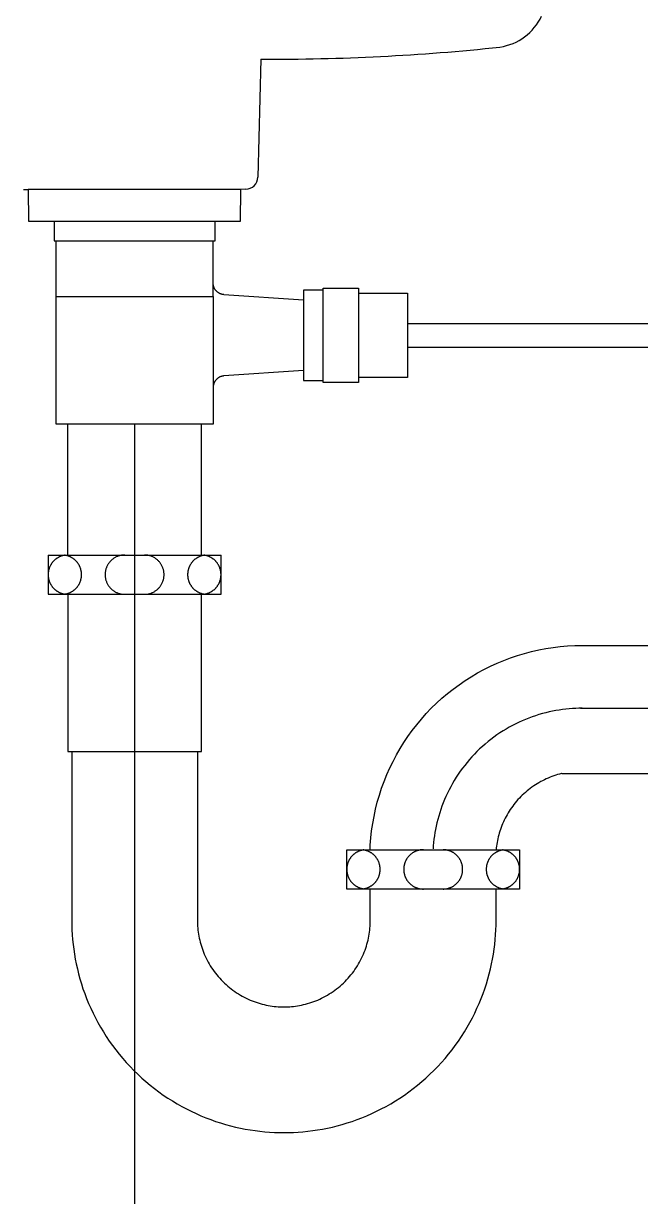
# Model space of a CAD drawing. Header units: millimetres. Extents: x 9401 to 11826, y -521 to 2909.
# Drawn here: x 11108.5 to 11265.6, y 500 to 798.5 of the extents above; entities that cross this region are included whole.
import ezdxf
from ezdxf.lldxf.tags import DXFTag

# ---------------------------------------------------------------- set-up
doc = ezdxf.new("R2010")
doc.units = ezdxf.units.MM
doc.header["$LTSCALE"] = 0.2
doc.layers.add('BU', color=7, linetype='Continuous')
doc.layers.add('CENTER', color=2, linetype='CENTER')
doc.layers.add('LINE', color=7, linetype='Continuous', lineweight=25)
tags = doc.linetypes.add('Amconstr', pattern=[9999, 9999, 0]).pattern_tags.tags
tags[6:7] = [DXFTag(74, 4), DXFTag(75, 0), DXFTag(340, '0'), DXFTag(46, 1.0), DXFTag(50, 0.0), DXFTag(44, 0.0), DXFTag(45, 0.0)]
tags[4:5] = [DXFTag(74, 4), DXFTag(75, 0), DXFTag(340, '0'), DXFTag(46, 1.0), DXFTag(50, 0.0), DXFTag(44, 0.0), DXFTag(45, 0.0)]
tags = doc.linetypes.add('CENTER', pattern=[50.8, 31.75, -6.35, 6.35, -6.35]).pattern_tags.tags
tags[10:11] = [DXFTag(74, 4), DXFTag(75, 0), DXFTag(340, '0'), DXFTag(46, 1.0), DXFTag(50, 0.0), DXFTag(44, 0.0), DXFTag(45, 0.0)]
tags[8:9] = [DXFTag(74, 4), DXFTag(75, 0), DXFTag(340, '0'), DXFTag(46, 1.0), DXFTag(50, 0.0), DXFTag(44, 0.0), DXFTag(45, 0.0)]
tags[6:7] = [DXFTag(74, 4), DXFTag(75, 0), DXFTag(340, '0'), DXFTag(46, 1.0), DXFTag(50, 0.0), DXFTag(44, 0.0), DXFTag(45, 0.0)]
tags[4:5] = [DXFTag(74, 4), DXFTag(75, 0), DXFTag(340, '0'), DXFTag(46, 1.0), DXFTag(50, 0.0), DXFTag(44, 0.0), DXFTag(45, 0.0)]

msp = doc.modelspace()

# ---------------------------------------------------------------- linework, layer by layer
at = {"color": 0, "linetype": 'Continuous'}
msp.add_line((11168.93, 789.43), (11168.21, 759.39), dxfattribs=at)
at = {"color": 7, "linetype": 'Continuous'}
msp.add_line((11163.82, 756.24), (11109.75, 756.24), dxfattribs=at)
msp.add_arc((11165.04, 759.51), 3.17, 270.2059, 357.8165, dxfattribs=at)
at = {"layer": 'BU', "color": 7}
for points in [[(11109.75, 756.24), (11109.8, 748.2)], [(11163.8, 748.2), (11163.82, 756.24)], [(11109.8, 748.2), (11163.8, 748.2)], [(11116.3, 748.2), (11116.3, 743.2)], [(11157.3, 743.2), (11157.3, 748.2)], [(11116.8, 702.16), (11116.8, 743.2)], [(11116.8, 743.2), (11156.8, 743.2)], [(11159.52, 729.51), (11159.42, 729.52), (11159.32, 729.54), (11159.22, 729.55), (11159.12, 729.57), (11159.02, 729.6), (11158.92, 729.63), (11158.82, 729.66), (11158.72, 729.69), (11158.62, 729.73), (11158.53, 729.77), (11158.44, 729.82), (11158.34, 729.87), (11158.25, 729.92), (11158.17, 729.97), (11158.08, 730.03), (11158, 730.09), (11157.91, 730.15), (11157.83, 730.22), (11157.76, 730.29), (11157.68, 730.36), (11157.61, 730.43), (11157.54, 730.51), (11157.47, 730.59), (11157.41, 730.67), (11157.35, 730.75), (11157.29, 730.84), (11157.23, 730.93), (11157.18, 731.01), (11157.13, 731.1), (11157.08, 731.2), (11157.04, 731.29), (11157, 731.39), (11156.96, 731.48), (11156.93, 731.58), (11156.9, 731.68), (11156.87, 731.78), (11156.85, 731.88), (11156.83, 731.98), (11156.81, 732.09), (11156.8, 732.19), (11156.79, 732.29), (11156.79, 732.4), (11156.78, 732.5)], [(11159.52, 729.51), (11179.8, 728.16)], [(11184.8, 730.66), (11179.8, 730.66)], [(11179.8, 730.66), (11179.8, 707.66)], [(11184.8, 707.16), (11184.8, 731.16)], [(11184.8, 731.16), (11193.8, 731.16)], [(11193.8, 731.16), (11193.8, 707.16)], [(11193.8, 729.91), (11206.3, 729.91)], [(11206.3, 729.91), (11206.3, 708.41)], [(11206.3, 722.16), (11304.27, 722.16)], [(11206.3, 716.16), (11304.27, 716.16)], [(11159.52, 708.81), (11159.42, 708.8), (11159.32, 708.79), (11159.22, 708.77), (11159.12, 708.75), (11159.02, 708.72), (11158.92, 708.7), (11158.82, 708.66), (11158.72, 708.63), (11158.62, 708.59), (11158.53, 708.55), (11158.44, 708.5), (11158.34, 708.46), (11158.25, 708.4), (11158.17, 708.35), (11158.08, 708.29), (11158, 708.23), (11157.91, 708.17), (11157.83, 708.1), (11157.76, 708.03), (11157.68, 707.96), (11157.61, 707.89), (11157.54, 707.81), (11157.47, 707.73), (11157.41, 707.65), (11157.35, 707.57), (11157.29, 707.48), (11157.23, 707.4), (11157.18, 707.31), (11157.13, 707.22), (11157.08, 707.12), (11157.04, 707.03), (11157, 706.94), (11156.96, 706.84), (11156.93, 706.74), (11156.9, 706.64), (11156.87, 706.54), (11156.85, 706.44), (11156.83, 706.34), (11156.81, 706.24), (11156.8, 706.13), (11156.79, 706.03), (11156.79, 705.93), (11156.78, 705.82)], [(11179.8, 710.16), (11159.52, 708.81)], [(11179.8, 707.66), (11184.8, 707.66)], [(11206.3, 708.41), (11193.8, 708.41)], [(11193.8, 707.16), (11184.8, 707.16)], [(11156.8, 696.53), (11116.8, 696.53)], [(11119.8, 663.24), (11119.8, 696.53)], [(11153.8, 663.24), (11153.8, 696.53)], [(11114.8, 663.24), (11114.8, 653.24)], [(11119.05, 663.18), (11118.95, 663.17), (11118.85, 663.15), (11118.75, 663.13), (11118.64, 663.1), (11118.54, 663.08), (11118.44, 663.05), (11118.34, 663.02), (11118.24, 662.99), (11118.13, 662.95), (11118.03, 662.92), (11117.93, 662.88), (11117.83, 662.83), (11117.73, 662.79), (11117.63, 662.74), (11117.53, 662.69), (11117.43, 662.64), (11117.33, 662.59), (11117.23, 662.53), (11117.14, 662.47), (11117.04, 662.41), (11116.95, 662.35), (11116.85, 662.28), (11116.76, 662.21), (11116.67, 662.14), (11116.58, 662.07), (11116.5, 661.99), (11116.41, 661.91), (11116.33, 661.84), (11116.24, 661.75), (11116.16, 661.67), (11116.08, 661.59), (11116.01, 661.5), (11115.93, 661.41), (11115.86, 661.32), (11115.79, 661.23), (11115.72, 661.13), (11115.66, 661.04), (11115.59, 660.94), (11115.53, 660.84), (11115.47, 660.75), (11115.42, 660.65), (11115.36, 660.54), (11115.31, 660.44), (11115.26, 660.34), (11115.22, 660.24), (11115.17, 660.13), (11115.13, 660.03), (11115.09, 659.92), (11115.06, 659.82), (11115.02, 659.71), (11114.99, 659.6), (11114.96, 659.5), (11114.93, 659.39), (11114.91, 659.29), (11114.89, 659.18), (11114.87, 659.07), (11114.85, 658.97), (11114.84, 658.86), (11114.83, 658.76), (11114.82, 658.65), (11114.81, 658.55), (11114.8, 658.44), (11114.8, 658.34), (11114.8, 658.24), (11114.8, 658.14), (11114.8, 658.03), (11114.81, 657.93), (11114.82, 657.83), (11114.83, 657.72), (11114.84, 657.62), (11114.85, 657.51), (11114.87, 657.4), (11114.89, 657.3), (11114.91, 657.19), (11114.93, 657.09), (11114.96, 656.98), (11114.99, 656.87), (11115.02, 656.77), (11115.06, 656.66), (11115.09, 656.55), (11115.13, 656.45), (11115.17, 656.34), (11115.22, 656.24), (11115.26, 656.14), (11115.31, 656.03), (11115.36, 655.93), (11115.42, 655.83), (11115.47, 655.73), (11115.53, 655.63), (11115.59, 655.54), (11115.66, 655.44), (11115.72, 655.34), (11115.79, 655.25), (11115.86, 655.16), (11115.93, 655.07), (11116.01, 654.98), (11116.08, 654.89), (11116.16, 654.81), (11116.24, 654.72), (11116.33, 654.64), (11116.41, 654.56), (11116.5, 654.49), (11116.58, 654.41), (11116.67, 654.34), (11116.76, 654.27), (11116.85, 654.2), (11116.95, 654.13), (11117.04, 654.07), (11117.14, 654.01), (11117.23, 653.95), (11117.33, 653.89), (11117.43, 653.84), (11117.53, 653.78), (11117.63, 653.74), (11117.73, 653.69), (11117.83, 653.64), (11117.93, 653.6), (11118.03, 653.56), (11118.13, 653.52), (11118.24, 653.49), (11118.34, 653.46), (11118.44, 653.43), (11118.54, 653.4), (11118.64, 653.37), (11118.75, 653.35), (11118.85, 653.33), (11118.95, 653.31), (11119.05, 653.3)], [(11119.05, 653.3), (11119.15, 653.31), (11119.25, 653.33), (11119.35, 653.35), (11119.46, 653.37), (11119.56, 653.4), (11119.66, 653.43), (11119.76, 653.46), (11119.86, 653.49), (11119.97, 653.52), (11120.07, 653.56), (11120.17, 653.6), (11120.27, 653.64), (11120.37, 653.69), (11120.47, 653.74), (11120.57, 653.78), (11120.67, 653.84), (11120.77, 653.89), (11120.87, 653.95), (11120.96, 654.01), (11121.06, 654.07), (11121.15, 654.13), (11121.25, 654.2), (11121.34, 654.27), (11121.43, 654.34), (11121.52, 654.41), (11121.6, 654.49), (11121.69, 654.56), (11121.77, 654.64), (11121.86, 654.72), (11121.94, 654.81), (11122.01, 654.89), (11122.09, 654.98), (11122.17, 655.07), (11122.24, 655.16), (11122.31, 655.25), (11122.38, 655.34), (11122.44, 655.44), (11122.51, 655.54), (11122.57, 655.63), (11122.63, 655.73), (11122.68, 655.83), (11122.74, 655.93), (11122.79, 656.03), (11122.84, 656.14), (11122.88, 656.24), (11122.93, 656.34), (11122.97, 656.45), (11123.01, 656.55), (11123.04, 656.66), (11123.08, 656.77), (11123.11, 656.87), (11123.14, 656.98), (11123.16, 657.09), (11123.19, 657.19), (11123.21, 657.3), (11123.23, 657.4), (11123.25, 657.51), (11123.26, 657.62), (11123.27, 657.72), (11123.28, 657.83), (11123.29, 657.93), (11123.3, 658.03), (11123.3, 658.14), (11123.3, 658.24), (11123.3, 658.34), (11123.3, 658.44), (11123.29, 658.55), (11123.28, 658.65), (11123.27, 658.76), (11123.26, 658.86), (11123.25, 658.97), (11123.23, 659.07), (11123.21, 659.18), (11123.19, 659.29), (11123.16, 659.39), (11123.14, 659.5), (11123.11, 659.6), (11123.08, 659.71), (11123.04, 659.82), (11123.01, 659.92), (11122.97, 660.03), (11122.93, 660.13), (11122.88, 660.24), (11122.84, 660.34), (11122.79, 660.44), (11122.74, 660.54), (11122.68, 660.65), (11122.63, 660.75), (11122.57, 660.84), (11122.51, 660.94), (11122.44, 661.04), (11122.38, 661.13), (11122.31, 661.23), (11122.24, 661.32), (11122.17, 661.41), (11122.09, 661.5), (11122.01, 661.59), (11121.94, 661.67), (11121.86, 661.75), (11121.77, 661.84), (11121.69, 661.91), (11121.6, 661.99), (11121.52, 662.07), (11121.43, 662.14), (11121.34, 662.21), (11121.25, 662.28), (11121.15, 662.35), (11121.06, 662.41), (11120.96, 662.47), (11120.87, 662.53), (11120.77, 662.59), (11120.67, 662.64), (11120.57, 662.69), (11120.47, 662.74), (11120.37, 662.79), (11120.27, 662.83), (11120.17, 662.88), (11120.07, 662.92), (11119.97, 662.95), (11119.86, 662.99), (11119.76, 663.02), (11119.66, 663.05), (11119.56, 663.08), (11119.46, 663.1), (11119.35, 663.13), (11119.25, 663.15), (11119.15, 663.17), (11119.05, 663.18)], [(11134.3, 663.24), (11134.13, 663.24), (11133.95, 663.23), (11133.78, 663.21), (11133.61, 663.19), (11133.44, 663.16), (11133.27, 663.13), (11133.1, 663.09), (11132.94, 663.05), (11132.77, 663), (11132.61, 662.94), (11132.45, 662.88), (11132.29, 662.82), (11132.13, 662.74), (11131.98, 662.67), (11131.82, 662.58), (11131.68, 662.5), (11131.53, 662.4), (11131.39, 662.3), (11131.25, 662.2), (11131.12, 662.09), (11130.98, 661.98), (11130.86, 661.86), (11130.73, 661.74), (11130.61, 661.62), (11130.5, 661.49), (11130.39, 661.36), (11130.29, 661.22), (11130.18, 661.08), (11130.09, 660.94), (11130, 660.79), (11129.91, 660.64), (11129.83, 660.49), (11129.76, 660.33), (11129.69, 660.17), (11129.62, 660.01), (11129.57, 659.85), (11129.51, 659.68), (11129.47, 659.52), (11129.43, 659.35), (11129.39, 659.18), (11129.36, 659.01), (11129.34, 658.84), (11129.32, 658.67), (11129.31, 658.5), (11129.3, 658.33), (11129.3, 658.15), (11129.31, 657.98), (11129.32, 657.81), (11129.34, 657.64), (11129.36, 657.47), (11129.39, 657.3), (11129.43, 657.13), (11129.47, 656.96), (11129.51, 656.79), (11129.57, 656.63), (11129.62, 656.47), (11129.69, 656.31), (11129.76, 656.15), (11129.83, 655.99), (11129.91, 655.84), (11130, 655.69), (11130.09, 655.54), (11130.18, 655.4), (11130.29, 655.26), (11130.39, 655.12), (11130.5, 654.99), (11130.61, 654.86), (11130.73, 654.73), (11130.86, 654.61), (11130.98, 654.5), (11131.12, 654.38), (11131.25, 654.28), (11131.39, 654.17), (11131.53, 654.08), (11131.68, 653.98), (11131.82, 653.89), (11131.98, 653.81), (11132.13, 653.73), (11132.29, 653.66), (11132.45, 653.59), (11132.61, 653.53), (11132.77, 653.48), (11132.94, 653.43), (11133.1, 653.38), (11133.27, 653.35), (11133.44, 653.31), (11133.61, 653.29), (11133.78, 653.27), (11133.95, 653.25), (11134.13, 653.24), (11134.3, 653.24)], [(11139.3, 653.24), (11139.47, 653.24), (11139.64, 653.25), (11139.82, 653.27), (11139.99, 653.29), (11140.16, 653.31), (11140.33, 653.35), (11140.5, 653.38), (11140.66, 653.43), (11140.83, 653.48), (11140.99, 653.53), (11141.15, 653.59), (11141.31, 653.66), (11141.47, 653.73), (11141.62, 653.81), (11141.77, 653.89), (11141.92, 653.98), (11142.07, 654.08), (11142.21, 654.17), (11142.35, 654.28), (11142.48, 654.38), (11142.62, 654.5), (11142.74, 654.61), (11142.87, 654.73), (11142.98, 654.86), (11143.1, 654.99), (11143.21, 655.12), (11143.31, 655.26), (11143.41, 655.4), (11143.51, 655.54), (11143.6, 655.69), (11143.69, 655.84), (11143.77, 655.99), (11143.84, 656.15), (11143.91, 656.31), (11143.97, 656.47), (11144.03, 656.63), (11144.09, 656.79), (11144.13, 656.96), (11144.17, 657.13), (11144.21, 657.3), (11144.24, 657.47), (11144.26, 657.64), (11144.28, 657.81), (11144.29, 657.98), (11144.3, 658.15), (11144.3, 658.33), (11144.29, 658.5), (11144.28, 658.67), (11144.26, 658.84), (11144.24, 659.01), (11144.21, 659.18), (11144.17, 659.35), (11144.13, 659.52), (11144.09, 659.68), (11144.03, 659.85), (11143.97, 660.01), (11143.91, 660.17), (11143.84, 660.33), (11143.77, 660.49), (11143.69, 660.64), (11143.6, 660.79), (11143.51, 660.94), (11143.41, 661.08), (11143.31, 661.22), (11143.21, 661.36), (11143.1, 661.49), (11142.98, 661.62), (11142.87, 661.74), (11142.74, 661.86), (11142.62, 661.98), (11142.48, 662.09), (11142.35, 662.2), (11142.21, 662.3), (11142.07, 662.4), (11141.92, 662.5), (11141.77, 662.58), (11141.62, 662.67), (11141.47, 662.74), (11141.31, 662.82), (11141.15, 662.88), (11140.99, 662.94), (11140.83, 663), (11140.66, 663.05), (11140.5, 663.09), (11140.33, 663.13), (11140.16, 663.16), (11139.99, 663.19), (11139.82, 663.21), (11139.64, 663.23), (11139.47, 663.24), (11139.3, 663.24)], [(11154.55, 663.18), (11154.45, 663.17), (11154.35, 663.15), (11154.25, 663.13), (11154.14, 663.1), (11154.04, 663.08), (11153.94, 663.05), (11153.84, 663.02), (11153.74, 662.99), (11153.63, 662.95), (11153.53, 662.92), (11153.43, 662.88), (11153.33, 662.83), (11153.23, 662.79), (11153.13, 662.74), (11153.03, 662.69), (11152.93, 662.64), (11152.83, 662.59), (11152.73, 662.53), (11152.64, 662.47), (11152.54, 662.41), (11152.45, 662.35), (11152.35, 662.28), (11152.26, 662.21), (11152.17, 662.14), (11152.08, 662.07), (11152, 661.99), (11151.91, 661.91), (11151.83, 661.84), (11151.74, 661.75), (11151.66, 661.67), (11151.58, 661.59), (11151.51, 661.5), (11151.43, 661.41), (11151.36, 661.32), (11151.29, 661.23), (11151.22, 661.13), (11151.16, 661.04), (11151.09, 660.94), (11151.03, 660.84), (11150.97, 660.75), (11150.92, 660.65), (11150.86, 660.54), (11150.81, 660.44), (11150.76, 660.34), (11150.72, 660.24), (11150.67, 660.13), (11150.63, 660.03), (11150.59, 659.92), (11150.56, 659.82), (11150.52, 659.71), (11150.49, 659.6), (11150.46, 659.5), (11150.43, 659.39), (11150.41, 659.29), (11150.39, 659.18), (11150.37, 659.07), (11150.35, 658.97), (11150.34, 658.86), (11150.33, 658.76), (11150.32, 658.65), (11150.31, 658.55), (11150.3, 658.44), (11150.3, 658.34), (11150.3, 658.24), (11150.3, 658.14), (11150.3, 658.03), (11150.31, 657.93), (11150.32, 657.83), (11150.33, 657.72), (11150.34, 657.62), (11150.35, 657.51), (11150.37, 657.4), (11150.39, 657.3), (11150.41, 657.19), (11150.43, 657.09), (11150.46, 656.98), (11150.49, 656.87), (11150.52, 656.77), (11150.56, 656.66), (11150.59, 656.55), (11150.63, 656.45), (11150.67, 656.34), (11150.72, 656.24), (11150.76, 656.14), (11150.81, 656.03), (11150.86, 655.93), (11150.92, 655.83), (11150.97, 655.73), (11151.03, 655.63), (11151.09, 655.54), (11151.16, 655.44), (11151.22, 655.34), (11151.29, 655.25), (11151.36, 655.16), (11151.43, 655.07), (11151.51, 654.98), (11151.58, 654.89), (11151.66, 654.81), (11151.74, 654.72), (11151.83, 654.64), (11151.91, 654.56), (11152, 654.49), (11152.08, 654.41), (11152.17, 654.34), (11152.26, 654.27), (11152.35, 654.2), (11152.45, 654.13), (11152.54, 654.07), (11152.64, 654.01), (11152.73, 653.95), (11152.83, 653.89), (11152.93, 653.84), (11153.03, 653.78), (11153.13, 653.74), (11153.23, 653.69), (11153.33, 653.64), (11153.43, 653.6), (11153.53, 653.56), (11153.63, 653.52), (11153.74, 653.49), (11153.84, 653.46), (11153.94, 653.43), (11154.04, 653.4), (11154.14, 653.37), (11154.25, 653.35), (11154.35, 653.33), (11154.45, 653.31), (11154.55, 653.3)], [(11154.55, 653.3), (11154.65, 653.31), (11154.75, 653.33), (11154.85, 653.35), (11154.96, 653.37), (11155.06, 653.4), (11155.16, 653.43), (11155.26, 653.46), (11155.36, 653.49), (11155.47, 653.52), (11155.57, 653.56), (11155.67, 653.6), (11155.77, 653.64), (11155.87, 653.69), (11155.97, 653.74), (11156.07, 653.78), (11156.17, 653.84), (11156.27, 653.89), (11156.37, 653.95), (11156.46, 654.01), (11156.56, 654.07), (11156.65, 654.13), (11156.75, 654.2), (11156.84, 654.27), (11156.93, 654.34), (11157.02, 654.41), (11157.1, 654.49), (11157.19, 654.56), (11157.27, 654.64), (11157.36, 654.72), (11157.44, 654.81), (11157.51, 654.89), (11157.59, 654.98), (11157.67, 655.07), (11157.74, 655.16), (11157.81, 655.25), (11157.88, 655.34), (11157.94, 655.44), (11158.01, 655.54), (11158.07, 655.63), (11158.13, 655.73), (11158.18, 655.83), (11158.24, 655.93), (11158.29, 656.03), (11158.34, 656.14), (11158.38, 656.24), (11158.43, 656.34), (11158.47, 656.45), (11158.51, 656.55), (11158.54, 656.66), (11158.58, 656.77), (11158.61, 656.87), (11158.64, 656.98), (11158.66, 657.09), (11158.69, 657.19), (11158.71, 657.3), (11158.73, 657.4), (11158.75, 657.51), (11158.76, 657.62), (11158.77, 657.72), (11158.78, 657.83), (11158.79, 657.93), (11158.8, 658.03), (11158.8, 658.14), (11158.8, 658.24), (11158.8, 658.34), (11158.8, 658.44), (11158.79, 658.55), (11158.78, 658.65), (11158.77, 658.76), (11158.76, 658.86), (11158.75, 658.97), (11158.73, 659.07), (11158.71, 659.18), (11158.69, 659.29), (11158.66, 659.39), (11158.64, 659.5), (11158.61, 659.6), (11158.58, 659.71), (11158.54, 659.82), (11158.51, 659.92), (11158.47, 660.03), (11158.43, 660.13), (11158.38, 660.24), (11158.34, 660.34), (11158.29, 660.44), (11158.24, 660.54), (11158.18, 660.65), (11158.13, 660.75), (11158.07, 660.84), (11158.01, 660.94), (11157.94, 661.04), (11157.88, 661.13), (11157.81, 661.23), (11157.74, 661.32), (11157.67, 661.41), (11157.59, 661.5), (11157.51, 661.59), (11157.44, 661.67), (11157.36, 661.75), (11157.27, 661.84), (11157.19, 661.91), (11157.1, 661.99), (11157.02, 662.07), (11156.93, 662.14), (11156.84, 662.21), (11156.75, 662.28), (11156.65, 662.35), (11156.56, 662.41), (11156.46, 662.47), (11156.37, 662.53), (11156.27, 662.59), (11156.17, 662.64), (11156.07, 662.69), (11155.97, 662.74), (11155.87, 662.79), (11155.77, 662.83), (11155.67, 662.88), (11155.57, 662.92), (11155.47, 662.95), (11155.36, 662.99), (11155.26, 663.02), (11155.16, 663.05), (11155.06, 663.08), (11154.96, 663.1), (11154.85, 663.13), (11154.75, 663.15), (11154.65, 663.17), (11154.55, 663.18)], [(11158.8, 653.24), (11158.8, 663.24)], [(11114.8, 653.24), (11158.8, 653.24)], [(11119.8, 653.24), (11119.8, 613.24)], [(11153.8, 613.24), (11153.8, 653.24)], [(11196.8, 589.37), (11196.94, 591.23), (11197.14, 593.07), (11197.41, 594.91), (11197.74, 596.73), (11198.13, 598.55), (11198.58, 600.35), (11199.1, 602.13), (11199.68, 603.9), (11200.31, 605.64), (11201.01, 607.36), (11201.77, 609.06), (11202.58, 610.73), (11203.45, 612.37), (11204.38, 613.97), (11205.36, 615.55), (11206.39, 617.09), (11207.48, 618.6), (11208.62, 620.06), (11209.8, 621.49), (11211.04, 622.88), (11212.32, 624.22), (11213.65, 625.52), (11215.02, 626.77), (11216.44, 627.97), (11217.89, 629.12), (11219.38, 630.22), (11220.91, 631.28), (11222.48, 632.27), (11224.08, 633.22), (11225.71, 634.1), (11227.37, 634.93), (11229.06, 635.71), (11230.77, 636.42), (11232.51, 637.08), (11234.27, 637.67), (11236.04, 638.21), (11237.84, 638.68), (11239.65, 639.09), (11241.47, 639.44), (11243.31, 639.73), (11245.15, 639.95), (11247, 640.11), (11248.85, 640.21), (11250.71, 640.24)], [(11119.8, 613.24), (11153.8, 613.24)], [(11120.8, 613.24), (11120.8, 570.24)], [(11152.8, 613.24), (11152.8, 570.24)], [(11245.57, 607.63), (11245.45, 607.6), (11244.96, 607.47), (11244.48, 607.34), (11243.99, 607.19), (11243.51, 607.03), (11243.02, 606.85), (11242.54, 606.67), (11242.07, 606.47), (11241.59, 606.26), (11241.12, 606.04), (11240.65, 605.8), (11240.19, 605.56), (11239.73, 605.3), (11239.27, 605.03), (11238.83, 604.75), (11238.38, 604.46), (11237.95, 604.16), (11237.52, 603.85), (11237.1, 603.52), (11236.68, 603.19), (11236.27, 602.84), (11235.88, 602.49), (11235.49, 602.12), (11235.11, 601.75), (11234.74, 601.37), (11234.37, 600.98), (11234.02, 600.58), (11233.68, 600.17), (11233.35, 599.76), (11233.03, 599.34), (11232.72, 598.91), (11232.42, 598.47), (11232.14, 598.03), (11231.86, 597.59), (11231.6, 597.14), (11231.35, 596.69), (11231.11, 596.23), (11230.88, 595.77), (11230.66, 595.3), (11230.46, 594.83), (11230.26, 594.36), (11230.08, 593.89), (11229.91, 593.42), (11229.76, 592.95), (11229.61, 592.47), (11229.48, 592), (11229.35, 591.52), (11229.24, 591.05), (11229.14, 590.58), (11229.05, 590.1), (11228.97, 589.64), (11228.9, 589.17), (11228.85, 588.7), (11228.8, 588.24)], [(11190.8, 578.24), (11190.8, 588.24)], [(11190.8, 588.24), (11234.8, 588.24)], [(11195.05, 588.18), (11194.95, 588.17), (11194.85, 588.15), (11194.75, 588.13), (11194.64, 588.1), (11194.54, 588.08), (11194.44, 588.05), (11194.34, 588.02), (11194.24, 587.99), (11194.13, 587.95), (11194.03, 587.92), (11193.93, 587.88), (11193.83, 587.83), (11193.73, 587.79), (11193.63, 587.74), (11193.53, 587.69), (11193.43, 587.64), (11193.33, 587.59), (11193.23, 587.53), (11193.14, 587.47), (11193.04, 587.41), (11192.95, 587.35), (11192.85, 587.28), (11192.76, 587.21), (11192.67, 587.14), (11192.58, 587.07), (11192.5, 586.99), (11192.41, 586.91), (11192.33, 586.84), (11192.24, 586.75), (11192.16, 586.67), (11192.08, 586.59), (11192.01, 586.5), (11191.93, 586.41), (11191.86, 586.32), (11191.79, 586.23), (11191.72, 586.13), (11191.66, 586.04), (11191.59, 585.94), (11191.53, 585.84), (11191.47, 585.75), (11191.42, 585.65), (11191.36, 585.54), (11191.31, 585.44), (11191.26, 585.34), (11191.22, 585.24), (11191.17, 585.13), (11191.13, 585.03), (11191.09, 584.92), (11191.06, 584.82), (11191.02, 584.71), (11190.99, 584.6), (11190.96, 584.5), (11190.93, 584.39), (11190.91, 584.29), (11190.89, 584.18), (11190.87, 584.07), (11190.85, 583.97), (11190.84, 583.86), (11190.83, 583.76), (11190.82, 583.65), (11190.81, 583.55), (11190.8, 583.44), (11190.8, 583.34), (11190.8, 583.24), (11190.8, 583.14), (11190.8, 583.03), (11190.81, 582.93), (11190.82, 582.83), (11190.83, 582.72), (11190.84, 582.62), (11190.85, 582.51), (11190.87, 582.4), (11190.89, 582.3), (11190.91, 582.19), (11190.93, 582.09), (11190.96, 581.98), (11190.99, 581.87), (11191.02, 581.77), (11191.06, 581.66), (11191.09, 581.55), (11191.13, 581.45), (11191.17, 581.34), (11191.22, 581.24), (11191.26, 581.14), (11191.31, 581.03), (11191.36, 580.93), (11191.42, 580.83), (11191.47, 580.73), (11191.53, 580.63), (11191.59, 580.54), (11191.66, 580.44), (11191.72, 580.34), (11191.79, 580.25), (11191.86, 580.16), (11191.93, 580.07), (11192.01, 579.98), (11192.08, 579.89), (11192.16, 579.81), (11192.24, 579.72), (11192.33, 579.64), (11192.41, 579.56), (11192.5, 579.49), (11192.58, 579.41), (11192.67, 579.34), (11192.76, 579.27), (11192.85, 579.2), (11192.95, 579.13), (11193.04, 579.07), (11193.14, 579.01), (11193.23, 578.95), (11193.33, 578.89), (11193.43, 578.84), (11193.53, 578.78), (11193.63, 578.74), (11193.73, 578.69), (11193.83, 578.64), (11193.93, 578.6), (11194.03, 578.56), (11194.13, 578.52), (11194.24, 578.49), (11194.34, 578.46), (11194.44, 578.43), (11194.54, 578.4), (11194.64, 578.37), (11194.75, 578.35), (11194.85, 578.33), (11194.95, 578.31), (11195.05, 578.3)], [(11195.05, 578.3), (11195.15, 578.31), (11195.25, 578.33), (11195.35, 578.35), (11195.46, 578.37), (11195.56, 578.4), (11195.66, 578.43), (11195.76, 578.46), (11195.86, 578.49), (11195.97, 578.52), (11196.07, 578.56), (11196.17, 578.6), (11196.27, 578.64), (11196.37, 578.69), (11196.47, 578.74), (11196.57, 578.78), (11196.67, 578.84), (11196.77, 578.89), (11196.87, 578.95), (11196.96, 579.01), (11197.06, 579.07), (11197.15, 579.13), (11197.25, 579.2), (11197.34, 579.27), (11197.43, 579.34), (11197.52, 579.41), (11197.6, 579.49), (11197.69, 579.56), (11197.77, 579.64), (11197.86, 579.72), (11197.94, 579.81), (11198.01, 579.89), (11198.09, 579.98), (11198.17, 580.07), (11198.24, 580.16), (11198.31, 580.25), (11198.38, 580.34), (11198.44, 580.44), (11198.51, 580.54), (11198.57, 580.63), (11198.63, 580.73), (11198.68, 580.83), (11198.74, 580.93), (11198.79, 581.03), (11198.84, 581.14), (11198.88, 581.24), (11198.93, 581.34), (11198.97, 581.45), (11199.01, 581.55), (11199.04, 581.66), (11199.08, 581.77), (11199.11, 581.87), (11199.14, 581.98), (11199.16, 582.09), (11199.19, 582.19), (11199.21, 582.3), (11199.23, 582.4), (11199.25, 582.51), (11199.26, 582.62), (11199.27, 582.72), (11199.28, 582.83), (11199.29, 582.93), (11199.3, 583.03), (11199.3, 583.14), (11199.3, 583.24), (11199.3, 583.34), (11199.3, 583.44), (11199.29, 583.55), (11199.28, 583.65), (11199.27, 583.76), (11199.26, 583.86), (11199.25, 583.97), (11199.23, 584.07), (11199.21, 584.18), (11199.19, 584.29), (11199.16, 584.39), (11199.14, 584.5), (11199.11, 584.6), (11199.08, 584.71), (11199.04, 584.82), (11199.01, 584.92), (11198.97, 585.03), (11198.93, 585.13), (11198.88, 585.24), (11198.84, 585.34), (11198.79, 585.44), (11198.74, 585.54), (11198.68, 585.65), (11198.63, 585.75), (11198.57, 585.84), (11198.51, 585.94), (11198.44, 586.04), (11198.38, 586.13), (11198.31, 586.23), (11198.24, 586.32), (11198.17, 586.41), (11198.09, 586.5), (11198.01, 586.59), (11197.94, 586.67), (11197.86, 586.75), (11197.77, 586.84), (11197.69, 586.91), (11197.6, 586.99), (11197.52, 587.07), (11197.43, 587.14), (11197.34, 587.21), (11197.25, 587.28), (11197.15, 587.35), (11197.06, 587.41), (11196.96, 587.47), (11196.87, 587.53), (11196.77, 587.59), (11196.67, 587.64), (11196.57, 587.69), (11196.47, 587.74), (11196.37, 587.79), (11196.27, 587.83), (11196.17, 587.88), (11196.07, 587.92), (11195.97, 587.95), (11195.86, 587.99), (11195.76, 588.02), (11195.66, 588.05), (11195.56, 588.08), (11195.46, 588.1), (11195.35, 588.13), (11195.25, 588.15), (11195.15, 588.17), (11195.05, 588.18)], [(11196.8, 588.24), (11196.8, 589.37)], [(11210.3, 588.24), (11210.19, 588.24), (11210.08, 588.23), (11209.96, 588.23), (11209.85, 588.22), (11209.74, 588.21), (11209.62, 588.19), (11209.51, 588.18), (11209.39, 588.16), (11209.27, 588.13), (11209.16, 588.11), (11209.04, 588.08), (11208.92, 588.05), (11208.81, 588.01), (11208.69, 587.97), (11208.57, 587.93), (11208.46, 587.89), (11208.34, 587.84), (11208.23, 587.79), (11208.12, 587.74), (11208, 587.68), (11207.89, 587.62), (11207.78, 587.56), (11207.67, 587.49), (11207.56, 587.42), (11207.46, 587.35), (11207.35, 587.28), (11207.25, 587.2), (11207.15, 587.12), (11207.05, 587.04), (11206.95, 586.95), (11206.86, 586.86), (11206.76, 586.77), (11206.67, 586.68), (11206.59, 586.59), (11206.5, 586.49), (11206.42, 586.39), (11206.34, 586.29), (11206.26, 586.19), (11206.19, 586.08), (11206.11, 585.97), (11206.05, 585.87), (11205.98, 585.76), (11205.92, 585.65), (11205.86, 585.54), (11205.8, 585.42), (11205.75, 585.31), (11205.7, 585.19), (11205.65, 585.08), (11205.61, 584.96), (11205.57, 584.85), (11205.53, 584.73), (11205.49, 584.61), (11205.46, 584.5), (11205.43, 584.38), (11205.41, 584.26), (11205.38, 584.15), (11205.36, 584.03), (11205.35, 583.92), (11205.33, 583.8), (11205.32, 583.69), (11205.31, 583.57), (11205.3, 583.46), (11205.3, 583.35), (11205.3, 583.24), (11205.3, 583.13), (11205.3, 583.02), (11205.31, 582.9), (11205.32, 582.79), (11205.33, 582.68), (11205.35, 582.56), (11205.36, 582.44), (11205.38, 582.33), (11205.41, 582.21), (11205.43, 582.1), (11205.46, 581.98), (11205.49, 581.86), (11205.53, 581.75), (11205.57, 581.63), (11205.61, 581.51), (11205.65, 581.4), (11205.7, 581.28), (11205.75, 581.17), (11205.8, 581.05), (11205.86, 580.94), (11205.92, 580.83), (11205.98, 580.72), (11206.05, 580.61), (11206.11, 580.5), (11206.19, 580.4), (11206.26, 580.29), (11206.34, 580.19), (11206.42, 580.09), (11206.5, 579.99), (11206.59, 579.89), (11206.67, 579.8), (11206.76, 579.7), (11206.86, 579.61), (11206.95, 579.52), (11207.05, 579.44), (11207.15, 579.36), (11207.25, 579.28), (11207.35, 579.2), (11207.46, 579.13), (11207.56, 579.05), (11207.67, 578.99), (11207.78, 578.92), (11207.89, 578.86), (11208, 578.8), (11208.12, 578.74), (11208.23, 578.69), (11208.34, 578.64), (11208.46, 578.59), (11208.57, 578.55), (11208.69, 578.5), (11208.81, 578.47), (11208.92, 578.43), (11209.04, 578.4), (11209.16, 578.37), (11209.27, 578.35), (11209.39, 578.32), (11209.51, 578.3), (11209.62, 578.28), (11209.74, 578.27), (11209.85, 578.26), (11209.96, 578.25), (11210.08, 578.24), (11210.19, 578.24), (11210.3, 578.24)], [(11215.3, 578.24), (11215.41, 578.24), (11215.52, 578.24), (11215.64, 578.25), (11215.75, 578.26), (11215.86, 578.27), (11215.98, 578.28), (11216.09, 578.3), (11216.21, 578.32), (11216.33, 578.35), (11216.44, 578.37), (11216.56, 578.4), (11216.68, 578.43), (11216.79, 578.47), (11216.91, 578.5), (11217.02, 578.55), (11217.14, 578.59), (11217.26, 578.64), (11217.37, 578.69), (11217.48, 578.74), (11217.6, 578.8), (11217.71, 578.86), (11217.82, 578.92), (11217.93, 578.99), (11218.04, 579.05), (11218.14, 579.13), (11218.25, 579.2), (11218.35, 579.28), (11218.45, 579.36), (11218.55, 579.44), (11218.65, 579.52), (11218.74, 579.61), (11218.84, 579.7), (11218.93, 579.8), (11219.01, 579.89), (11219.1, 579.99), (11219.18, 580.09), (11219.26, 580.19), (11219.34, 580.29), (11219.41, 580.4), (11219.48, 580.5), (11219.55, 580.61), (11219.62, 580.72), (11219.68, 580.83), (11219.74, 580.94), (11219.8, 581.05), (11219.85, 581.17), (11219.9, 581.28), (11219.95, 581.4), (11219.99, 581.51), (11220.03, 581.63), (11220.07, 581.75), (11220.11, 581.86), (11220.14, 581.98), (11220.17, 582.1), (11220.19, 582.21), (11220.22, 582.33), (11220.24, 582.44), (11220.25, 582.56), (11220.27, 582.68), (11220.28, 582.79), (11220.29, 582.9), (11220.29, 583.02), (11220.3, 583.13), (11220.3, 583.24), (11220.3, 583.35), (11220.29, 583.46), (11220.29, 583.57), (11220.28, 583.69), (11220.27, 583.8), (11220.25, 583.92), (11220.24, 584.03), (11220.22, 584.15), (11220.19, 584.26), (11220.17, 584.38), (11220.14, 584.5), (11220.11, 584.61), (11220.07, 584.73), (11220.03, 584.85), (11219.99, 584.96), (11219.95, 585.08), (11219.9, 585.19), (11219.85, 585.31), (11219.8, 585.42), (11219.74, 585.54), (11219.68, 585.65), (11219.62, 585.76), (11219.55, 585.87), (11219.48, 585.97), (11219.41, 586.08), (11219.34, 586.19), (11219.26, 586.29), (11219.18, 586.39), (11219.1, 586.49), (11219.01, 586.59), (11218.93, 586.68), (11218.84, 586.77), (11218.74, 586.86), (11218.65, 586.95), (11218.55, 587.04), (11218.45, 587.12), (11218.35, 587.2), (11218.25, 587.28), (11218.14, 587.35), (11218.04, 587.42), (11217.93, 587.49), (11217.82, 587.56), (11217.71, 587.62), (11217.6, 587.68), (11217.48, 587.74), (11217.37, 587.79), (11217.26, 587.84), (11217.14, 587.89), (11217.02, 587.93), (11216.91, 587.97), (11216.79, 588.01), (11216.68, 588.05), (11216.56, 588.08), (11216.44, 588.11), (11216.33, 588.13), (11216.21, 588.16), (11216.09, 588.18), (11215.98, 588.19), (11215.86, 588.21), (11215.75, 588.22), (11215.64, 588.23), (11215.52, 588.23), (11215.41, 588.24), (11215.3, 588.24)], [(11230.55, 588.18), (11230.45, 588.17), (11230.35, 588.15), (11230.25, 588.13), (11230.14, 588.1), (11230.04, 588.08), (11229.94, 588.05), (11229.84, 588.02), (11229.74, 587.99), (11229.63, 587.95), (11229.53, 587.92), (11229.43, 587.88), (11229.33, 587.83), (11229.23, 587.79), (11229.13, 587.74), (11229.03, 587.69), (11228.93, 587.64), (11228.83, 587.59), (11228.73, 587.53), (11228.64, 587.47), (11228.54, 587.41), (11228.45, 587.35), (11228.35, 587.28), (11228.26, 587.21), (11228.17, 587.14), (11228.08, 587.07), (11228, 586.99), (11227.91, 586.91), (11227.83, 586.84), (11227.74, 586.75), (11227.66, 586.67), (11227.58, 586.59), (11227.51, 586.5), (11227.43, 586.41), (11227.36, 586.32), (11227.29, 586.23), (11227.22, 586.13), (11227.16, 586.04), (11227.09, 585.94), (11227.03, 585.84), (11226.97, 585.75), (11226.92, 585.65), (11226.86, 585.54), (11226.81, 585.44), (11226.76, 585.34), (11226.72, 585.24), (11226.67, 585.13), (11226.63, 585.03), (11226.59, 584.92), (11226.56, 584.82), (11226.52, 584.71), (11226.49, 584.6), (11226.46, 584.5), (11226.43, 584.39), (11226.41, 584.29), (11226.39, 584.18), (11226.37, 584.07), (11226.35, 583.97), (11226.34, 583.86), (11226.33, 583.76), (11226.32, 583.65), (11226.31, 583.55), (11226.3, 583.44), (11226.3, 583.34), (11226.3, 583.24), (11226.3, 583.14), (11226.3, 583.03), (11226.31, 582.93), (11226.32, 582.83), (11226.33, 582.72), (11226.34, 582.62), (11226.35, 582.51), (11226.37, 582.4), (11226.39, 582.3), (11226.41, 582.19), (11226.43, 582.09), (11226.46, 581.98), (11226.49, 581.87), (11226.52, 581.77), (11226.56, 581.66), (11226.59, 581.55), (11226.63, 581.45), (11226.67, 581.34), (11226.72, 581.24), (11226.76, 581.14), (11226.81, 581.03), (11226.86, 580.93), (11226.92, 580.83), (11226.97, 580.73), (11227.03, 580.63), (11227.09, 580.54), (11227.16, 580.44), (11227.22, 580.34), (11227.29, 580.25), (11227.36, 580.16), (11227.43, 580.07), (11227.51, 579.98), (11227.58, 579.89), (11227.66, 579.81), (11227.74, 579.72), (11227.83, 579.64), (11227.91, 579.56), (11228, 579.49), (11228.08, 579.41), (11228.17, 579.34), (11228.26, 579.27), (11228.35, 579.2), (11228.45, 579.13), (11228.54, 579.07), (11228.64, 579.01), (11228.73, 578.95), (11228.83, 578.89), (11228.93, 578.84), (11229.03, 578.78), (11229.13, 578.74), (11229.23, 578.69), (11229.33, 578.64), (11229.43, 578.6), (11229.53, 578.56), (11229.63, 578.52), (11229.74, 578.49), (11229.84, 578.46), (11229.94, 578.43), (11230.04, 578.4), (11230.14, 578.37), (11230.25, 578.35), (11230.35, 578.33), (11230.45, 578.31), (11230.55, 578.3)], [(11230.55, 578.3), (11230.65, 578.31), (11230.75, 578.33), (11230.85, 578.35), (11230.96, 578.37), (11231.06, 578.4), (11231.16, 578.43), (11231.26, 578.46), (11231.36, 578.49), (11231.47, 578.52), (11231.57, 578.56), (11231.67, 578.6), (11231.77, 578.64), (11231.87, 578.69), (11231.97, 578.74), (11232.07, 578.78), (11232.17, 578.84), (11232.27, 578.89), (11232.37, 578.95), (11232.46, 579.01), (11232.56, 579.07), (11232.65, 579.13), (11232.75, 579.2), (11232.84, 579.27), (11232.93, 579.34), (11233.02, 579.41), (11233.1, 579.49), (11233.19, 579.56), (11233.27, 579.64), (11233.36, 579.72), (11233.44, 579.81), (11233.51, 579.89), (11233.59, 579.98), (11233.67, 580.07), (11233.74, 580.16), (11233.81, 580.25), (11233.88, 580.34), (11233.94, 580.44), (11234.01, 580.54), (11234.07, 580.63), (11234.13, 580.73), (11234.18, 580.83), (11234.24, 580.93), (11234.29, 581.03), (11234.34, 581.14), (11234.38, 581.24), (11234.43, 581.34), (11234.47, 581.45), (11234.51, 581.55), (11234.54, 581.66), (11234.58, 581.77), (11234.61, 581.87), (11234.64, 581.98), (11234.66, 582.09), (11234.69, 582.19), (11234.71, 582.3), (11234.73, 582.4), (11234.75, 582.51), (11234.76, 582.62), (11234.77, 582.72), (11234.78, 582.83), (11234.79, 582.93), (11234.8, 583.03), (11234.8, 583.14), (11234.8, 583.24), (11234.8, 583.34), (11234.8, 583.44), (11234.79, 583.55), (11234.78, 583.65), (11234.77, 583.76), (11234.76, 583.86), (11234.75, 583.97), (11234.73, 584.07), (11234.71, 584.18), (11234.69, 584.29), (11234.66, 584.39), (11234.64, 584.5), (11234.61, 584.6), (11234.58, 584.71), (11234.54, 584.82), (11234.51, 584.92), (11234.47, 585.03), (11234.43, 585.13), (11234.38, 585.24), (11234.34, 585.34), (11234.29, 585.44), (11234.24, 585.54), (11234.18, 585.65), (11234.13, 585.75), (11234.07, 585.84), (11234.01, 585.94), (11233.94, 586.04), (11233.88, 586.13), (11233.81, 586.23), (11233.74, 586.32), (11233.67, 586.41), (11233.59, 586.5), (11233.51, 586.59), (11233.44, 586.67), (11233.36, 586.75), (11233.27, 586.84), (11233.19, 586.91), (11233.1, 586.99), (11233.02, 587.07), (11232.93, 587.14), (11232.84, 587.21), (11232.75, 587.28), (11232.65, 587.35), (11232.56, 587.41), (11232.46, 587.47), (11232.37, 587.53), (11232.27, 587.59), (11232.17, 587.64), (11232.07, 587.69), (11231.97, 587.74), (11231.87, 587.79), (11231.77, 587.83), (11231.67, 587.88), (11231.57, 587.92), (11231.47, 587.95), (11231.36, 587.99), (11231.26, 588.02), (11231.16, 588.05), (11231.06, 588.08), (11230.96, 588.1), (11230.85, 588.13), (11230.75, 588.15), (11230.65, 588.17), (11230.55, 588.18)], [(11234.8, 588.24), (11234.8, 578.24)], [(11234.8, 578.24), (11190.8, 578.24)], [(11196.8, 570.24), (11196.8, 578.24)], [(11228.8, 570.24), (11228.8, 578.24)], [(11120.8, 570.24), (11120.81, 569.04), (11120.85, 567.83), (11120.92, 566.61), (11121.02, 565.39), (11121.14, 564.15), (11121.3, 562.91), (11121.48, 561.66), (11121.7, 560.41), (11121.95, 559.16), (11122.23, 557.9), (11122.54, 556.64), (11122.88, 555.38), (11123.26, 554.12), (11123.67, 552.86), (11124.11, 551.61), (11124.59, 550.36), (11125.1, 549.12), (11125.64, 547.88), (11126.22, 546.65), (11126.83, 545.44), (11127.48, 544.23), (11128.15, 543.04), (11128.86, 541.86), (11129.6, 540.69), (11130.37, 539.54), (11131.18, 538.41), (11132.01, 537.3), (11132.88, 536.2), (11133.77, 535.13), (11134.69, 534.08), (11135.64, 533.06), (11136.62, 532.05), (11137.62, 531.08), (11138.64, 530.13), (11139.69, 529.21), (11140.76, 528.32), (11141.86, 527.45), (11142.97, 526.62), (11144.1, 525.81), (11145.25, 525.04), (11146.42, 524.3), (11147.6, 523.59), (11148.79, 522.91), (11150, 522.27), (11151.22, 521.66), (11152.44, 521.08), (11153.68, 520.54), (11154.92, 520.03), (11156.17, 519.55), (11157.43, 519.11), (11158.68, 518.7), (11159.94, 518.32), (11161.2, 517.98), (11162.46, 517.67), (11163.72, 517.39), (11164.97, 517.14), (11166.23, 516.92), (11167.47, 516.74), (11168.71, 516.58), (11169.95, 516.46), (11171.17, 516.36), (11172.39, 516.29), (11173.6, 516.25), (11174.8, 516.24), (11176, 516.25), (11177.21, 516.29), (11178.43, 516.36), (11179.65, 516.46), (11180.89, 516.58), (11182.13, 516.74), (11183.37, 516.92), (11184.63, 517.14), (11185.88, 517.39), (11187.14, 517.67), (11188.4, 517.98), (11189.66, 518.32), (11190.92, 518.7), (11192.17, 519.11), (11193.43, 519.55), (11194.68, 520.03), (11195.92, 520.54), (11197.16, 521.08), (11198.38, 521.66), (11199.6, 522.27), (11200.81, 522.91), (11202, 523.59), (11203.18, 524.3), (11204.35, 525.04), (11205.5, 525.81), (11206.63, 526.62), (11207.74, 527.45), (11208.84, 528.32), (11209.91, 529.21), (11210.96, 530.13), (11211.98, 531.08), (11212.98, 532.05), (11213.96, 533.06), (11214.91, 534.08), (11215.83, 535.13), (11216.72, 536.2), (11217.59, 537.3), (11218.42, 538.41), (11219.22, 539.54), (11220, 540.69), (11220.74, 541.86), (11221.45, 543.04), (11222.12, 544.23), (11222.77, 545.44), (11223.38, 546.65), (11223.95, 547.88), (11224.5, 549.12), (11225.01, 550.36), (11225.48, 551.61), (11225.93, 552.86), (11226.34, 554.12), (11226.72, 555.38), (11227.06, 556.64), (11227.37, 557.9), (11227.65, 559.16), (11227.9, 560.41), (11228.11, 561.66), (11228.3, 562.91), (11228.46, 564.15), (11228.58, 565.39), (11228.68, 566.61), (11228.75, 567.83), (11228.79, 569.04), (11228.8, 570.24)], [(11152.8, 570.24), (11152.81, 569.75), (11152.82, 569.26), (11152.85, 568.76), (11152.89, 568.26), (11152.94, 567.76), (11153, 567.25), (11153.08, 566.75), (11153.17, 566.24), (11153.27, 565.72), (11153.38, 565.21), (11153.51, 564.7), (11153.65, 564.19), (11153.8, 563.67), (11153.97, 563.16), (11154.15, 562.65), (11154.34, 562.14), (11154.55, 561.63), (11154.77, 561.13), (11155.01, 560.63), (11155.26, 560.13), (11155.52, 559.64), (11155.8, 559.16), (11156.08, 558.67), (11156.39, 558.2), (11156.7, 557.73), (11157.03, 557.27), (11157.37, 556.82), (11157.72, 556.37), (11158.08, 555.94), (11158.46, 555.51), (11158.85, 555.09), (11159.24, 554.68), (11159.65, 554.28), (11160.07, 553.9), (11160.5, 553.52), (11160.93, 553.16), (11161.38, 552.81), (11161.83, 552.47), (11162.29, 552.14), (11162.76, 551.82), (11163.24, 551.52), (11163.72, 551.23), (11164.2, 550.96), (11164.7, 550.7), (11165.19, 550.45), (11165.69, 550.21), (11166.2, 549.99), (11166.7, 549.78), (11167.21, 549.59), (11167.72, 549.41), (11168.23, 549.24), (11168.75, 549.09), (11169.26, 548.95), (11169.77, 548.82), (11170.29, 548.71), (11170.8, 548.61), (11171.31, 548.52), (11171.81, 548.44), (11172.32, 548.38), (11172.82, 548.33), (11173.32, 548.29), (11173.82, 548.26), (11174.31, 548.24), (11174.8, 548.24), (11175.29, 548.24), (11175.78, 548.26), (11176.28, 548.29), (11176.78, 548.33), (11177.28, 548.38), (11177.78, 548.44), (11178.29, 548.52), (11178.8, 548.61), (11179.31, 548.71), (11179.83, 548.82), (11180.34, 548.95), (11180.85, 549.09), (11181.37, 549.24), (11181.88, 549.41), (11182.39, 549.59), (11182.9, 549.78), (11183.4, 549.99), (11183.91, 550.21), (11184.41, 550.45), (11184.9, 550.7), (11185.4, 550.96), (11185.88, 551.23), (11186.36, 551.52), (11186.84, 551.82), (11187.31, 552.14), (11187.77, 552.47), (11188.22, 552.81), (11188.67, 553.16), (11189.1, 553.52), (11189.53, 553.9), (11189.95, 554.28), (11190.36, 554.68), (11190.75, 555.09), (11191.14, 555.51), (11191.52, 555.94), (11191.88, 556.37), (11192.23, 556.82), (11192.57, 557.27), (11192.9, 557.73), (11193.21, 558.2), (11193.52, 558.67), (11193.8, 559.16), (11194.08, 559.64), (11194.34, 560.13), (11194.59, 560.63), (11194.83, 561.13), (11195.05, 561.63), (11195.25, 562.14), (11195.45, 562.65), (11195.63, 563.16), (11195.8, 563.67), (11195.95, 564.19), (11196.09, 564.7), (11196.22, 565.21), (11196.33, 565.72), (11196.43, 566.24), (11196.52, 566.75), (11196.6, 567.25), (11196.66, 567.76), (11196.71, 568.26), (11196.75, 568.76), (11196.78, 569.26), (11196.79, 569.75), (11196.8, 570.24)]]:
    msp.add_lwpolyline(points, dxfattribs=at)
at = {"layer": 'BU', "color": 0}
for points in [[(11116.3, 743.2), (11157.3, 743.2)], [(11156.8, 729.02), (11156.8, 743.2)], [(11116.8, 729.02), (11156.8, 729.02)], [(11116.8, 696.53), (11116.8, 729.02)], [(11156.8, 729.02), (11156.8, 696.53)]]:
    msp.add_lwpolyline(points, dxfattribs=at)
at = {"layer": 'CENTER', "color": 0, "linetype": 'CENTER', "ltscale": 40}
msp.add_lwpolyline([(11250.71, 624.24), (11249.89, 624.23), (11249.07, 624.2), (11248.23, 624.16), (11247.4, 624.09), (11246.56, 624.01), (11245.71, 623.91), (11244.86, 623.79), (11244.01, 623.64), (11243.16, 623.48), (11242.3, 623.3), (11241.45, 623.09), (11240.59, 622.87), (11239.73, 622.62), (11238.88, 622.35), (11238.02, 622.06), (11237.17, 621.75), (11236.33, 621.41), (11235.49, 621.06), (11234.65, 620.68), (11233.82, 620.28), (11233, 619.86), (11232.18, 619.42), (11231.37, 618.95), (11230.58, 618.47), (11229.79, 617.96), (11229.01, 617.44), (11228.25, 616.89), (11227.5, 616.33), (11226.76, 615.74), (11226.03, 615.14), (11225.32, 614.52), (11224.63, 613.88), (11223.95, 613.22), (11223.29, 612.55), (11222.65, 611.86), (11222.02, 611.16), (11221.41, 610.44), (11220.82, 609.71), (11220.25, 608.96), (11219.7, 608.21), (11219.17, 607.44), (11218.66, 606.66), (11218.17, 605.87), (11217.71, 605.08), (11217.26, 604.27), (11216.83, 603.46), (11216.43, 602.64), (11216.05, 601.81), (11215.68, 600.98), (11215.35, 600.15), (11215.03, 599.31), (11214.73, 598.47), (11214.45, 597.63), (11214.2, 596.78), (11213.97, 595.94), (11213.76, 595.1), (11213.56, 594.25), (11213.39, 593.41), (11213.24, 592.58), (11213.11, 591.74), (11213, 590.91), (11212.9, 590.08), (11212.83, 589.26), (11212.77, 588.45)], dxfattribs=at)
at = {"layer": 'LINE', "linetype": 'Amconstr'}
for p, q in [((11108.52, 756.24), (11109.75, 756.24)), ((11165.05, 756.34), (11163.82, 756.24)), ((11136.8, 696.53), (11136.8, 471.09)), ((11114.8, 663.24), (11158.8, 663.24)), ((11250.3, 624.23), (11382.58, 624.23))]:
    msp.add_line(p, q, dxfattribs=at)
at = {"layer": 'LINE', "color": 7, "linetype": 'Amconstr'}
for p, q in [((11250.71, 640.24), (11382.58, 640.24)), ((11245.57, 607.63), (11382.58, 607.63))]:
    msp.add_line(p, q, dxfattribs=at)
at = {"layer": 'LINE', "color": 0, "linetype": 'Amconstr'}
for centre, radius, start, end in [((11227.64, 806.47), 14.14, 278.8042, 334.3604), ((11172.17, 1330.89), 541.46, 269.6568, 276.1099)]:
    msp.add_arc(centre, radius, start, end, dxfattribs=at)

doc.saveas('drawing.dxf')
